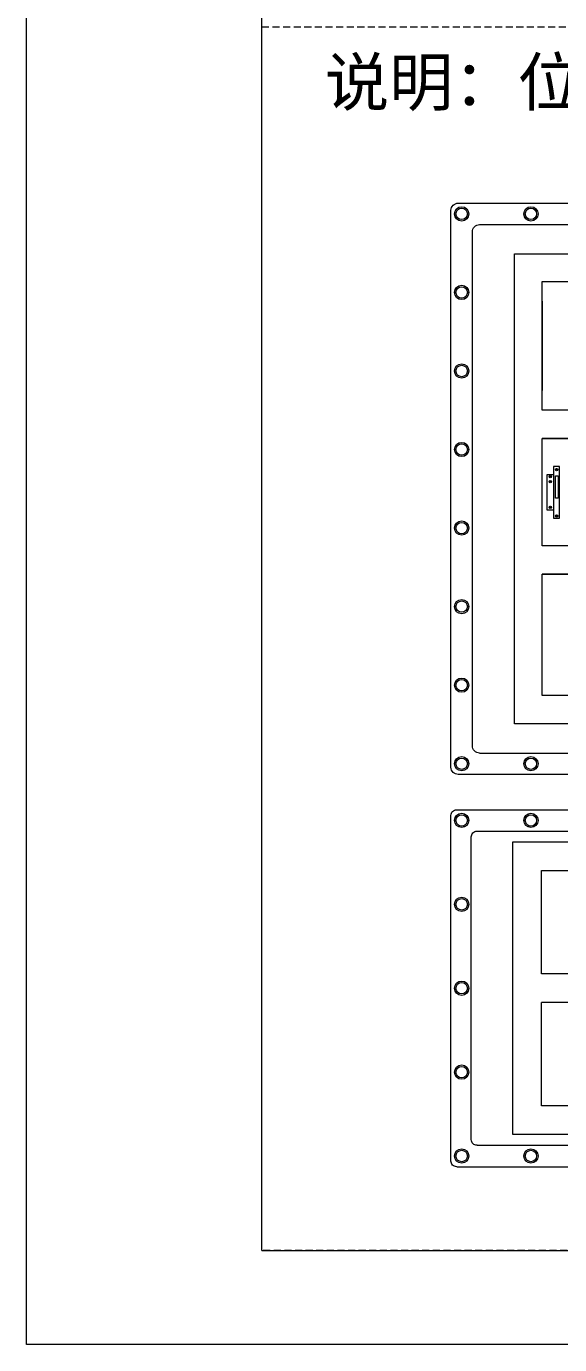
# Model space of a CAD drawing. Header units: millimetres. Extents: x 32721 to 72822, y 57624 to 123188.
# Drawn here: x 37450 to 37827, y 61252 to 62185 of the extents above; entities that cross this region are included whole.
import ezdxf

# ---------------------------------------------------------------- set-up
doc = ezdxf.new("R2010")
doc.units = ezdxf.units.MM
doc.header["$LTSCALE"] = 10
doc.linetypes.add('DASHED', pattern=[0.75, 0.5, -0.25])
doc.layers.get('0').update_dxf_attribs({"lineweight": 18})
for name, color, linetype, lineweight in [('1轮廓实线层', 7, 'Continuous', 18), ('2细线层', 4, 'Continuous', 18), ('图框层', 7, 'Continuous', 18)]:
    doc.layers.add(name, color=color, linetype=linetype, lineweight=lineweight)
doc.styles.add('FS', font='')
doc.styles.get('FS').set_extended_font_data('宋体')

msp = doc.modelspace()

# ---------------------------------------------------------------- linework, layer by layer
at = {"layer": '1轮廓实线层'}
for p, q in [((37755.02, 62059.91), (38452.49, 62059.91)), ((37770.18, 62044.74), (38437.33, 62044.74)), ((37794.84, 62024.15), (38412.67, 62024.15)), ((37794.84, 61691.33), (37794.84, 62024.15)), ((37814.56, 62004.45), (38392.95, 62004.45)), ((37814.56, 61913.47), (37814.56, 62004.45)), ((37814.55, 61990.54), (37814.55, 61927.37)), ((37814.55, 61990.54), (37814.55, 61927.37)), ((38190.29, 61913.47), (37814.55, 61913.47)), ((38392.95, 61913.47), (37814.56, 61913.47)), ((38190.29, 61893.25), (37814.55, 61893.25)), ((37814.55, 61893.25), (38392.96, 61893.25)), ((37814.55, 61817.44), (37814.55, 61893.25)), ((38190.29, 61817.44), (37814.55, 61817.44)), ((38392.96, 61817.44), (37814.55, 61817.44)), ((38190.29, 61797.22), (37814.55, 61797.22)), ((37814.55, 61797.22), (38392.96, 61797.22)), ((37814.55, 61711.54), (37814.55, 61797.22)), ((38392.96, 61711.54), (37814.55, 61711.54)), ((38412.67, 61691.33), (37794.84, 61691.33)), ((37770.18, 61670.74), (38437.33, 61670.74)), ((37768.4, 61615.44), (38437.57, 61615.44)), ((37793.82, 61607.8), (38412.16, 61607.8)), ((37793.82, 61400.7), (37793.82, 61607.8)), ((37814.03, 61514.36), (37814.03, 61587.58)), ((37814.03, 61587.58), (38391.94, 61587.58)), ((38391.94, 61514.36), (37814.03, 61514.36)), ((38391.94, 61494.14), (37814.03, 61494.14)), ((37814.03, 61420.91), (37814.03, 61494.14)), ((38189.78, 61420.91), (37814.03, 61420.91)), ((38391.94, 61420.91), (37814.03, 61420.91)), ((38412.16, 61400.7), (37793.82, 61400.7)), ((37768.4, 61393.06), (38437.57, 61393.06)), ((37754.01, 61377.89), (38453.5, 61377.89))]:
    msp.add_line(p, q, dxfattribs=at)
at = {"layer": '1轮廓实线层', "lineweight": 13}
for p, q in [((37826.77, 61873.51), (37822.62, 61873.51)), ((37822.62, 61873.51), (37822.62, 61836.87)), ((37826.77, 61836.87), (37826.77, 61873.51)), ((37818.01, 61867.98), (37822.56, 61867.98)), ((37818.01, 61842.71), (37818.01, 61867.98)), ((37819.65, 61865.83), (37820.81, 61866.99)), ((37819.65, 61862.35), (37820.81, 61863.51)), ((37819.75, 61865.72), (37820.91, 61866.88)), ((37819.75, 61862.25), (37820.91, 61863.41)), ((37822.56, 61867.98), (37822.56, 61842.71)), ((37824.07, 61870.85), (37825.23, 61872.01)), ((37824.17, 61870.75), (37825.33, 61871.91)), ((37819.65, 61844.18), (37820.81, 61845.35)), ((37819.75, 61844.08), (37820.91, 61845.24)), ((37822.56, 61842.71), (37818.01, 61842.71)), ((37822.62, 61836.87), (37826.77, 61836.87)), ((37824.07, 61837.98), (37825.23, 61839.14)), ((37824.17, 61837.88), (37825.33, 61839.04))]:
    msp.add_line(p, q, dxfattribs=at)
at = {"layer": '1轮廓实线层', "linetype": 'DASHED'}
msp.add_lwpolyline([(37616.2, 62184.8), (38552.14, 62184.8), (38552.14, 61318.65), (37616.2, 61318.65)], close=True, dxfattribs=at)
at = {"layer": '1轮廓实线层'}
for points in [[(38452.49, 61655.58), (37755.02, 61655.58, -0.414214), (37749.97, 61660.63), (37749.97, 62054.85, -0.414214), (37755.02, 62059.91)], [(37770.18, 61670.74, -0.414214), (37765.13, 61675.79), (37765.13, 62039.69, -0.414214), (37770.18, 62044.74)], [(37754.01, 61377.89, -0.414214), (37749.97, 61381.94), (37749.97, 61626.56, -0.414214), (37754.01, 61630.6), (38160.82, 61630.6)], [(37768.4, 61393.06, -0.414214), (37764.36, 61397.1), (37764.36, 61611.39, -0.414214), (37768.4, 61615.44)]]:
    msp.add_lwpolyline(points, format="xyb", dxfattribs=at)
msp.add_lwpolyline([(37814.55, 61817.44), (37814.55, 61893.25)], dxfattribs=at)
at = {"layer": '1轮廓实线层', "lineweight": 13}
msp.add_lwpolyline([(37823.85, 61866.86), (37825.84, 61866.86), (37825.84, 61851.22), (37823.85, 61851.22)], close=True, dxfattribs=at)
at = {"layer": '1轮廓实线层'}
for centre, radius in [((37757.55, 62052.32), 5.05), ((37757.55, 62052.32), 4.04), ((37806.57, 62052.32), 5.05), ((37806.57, 62052.32), 4.04), ((37757.55, 61996.73), 5.05), ((37757.55, 61996.73), 4.04), ((37757.55, 61941.13), 5.05), ((37757.55, 61941.13), 4.04), ((37757.55, 61885.54), 5.05), ((37757.55, 61885.54), 4.04), ((37757.55, 61829.94), 5.05), ((37757.55, 61829.94), 4.04), ((37757.55, 61774.35), 5.05), ((37757.55, 61774.35), 4.04), ((37757.55, 61718.75), 5.05), ((37757.55, 61718.75), 4.04), ((37757.55, 61663.16), 5.05), ((37757.55, 61663.16), 4.04), ((37806.57, 61663.16), 5.05), ((37806.57, 61663.16), 4.04), ((37757.55, 61623.02), 5.05), ((37757.55, 61623.02), 4.04), ((37806.57, 61623.02), 5.05), ((37806.57, 61623.02), 4.04), ((37757.55, 61563.63), 5.05), ((37757.55, 61563.63), 4.04), ((37757.55, 61504.25), 5.05), ((37757.55, 61504.25), 4.04), ((37757.55, 61444.86), 5.05), ((37757.55, 61444.86), 4.04), ((37757.55, 61385.48), 5.05), ((37757.55, 61385.48), 4.04), ((37806.57, 61385.48), 5.05), ((37806.57, 61385.48), 4.04)]:
    msp.add_circle(centre, radius, dxfattribs=at)
at = {"layer": '1轮廓实线层', "lineweight": 13}
for centre in [(37824.7, 61871.38), (37820.28, 61866.36), (37820.28, 61862.88), (37820.28, 61844.71), (37824.7, 61838.51)]:
    msp.add_circle(centre, 0.821, dxfattribs=at)
at = {"layer": '2细线层'}
for p, q in [((37449.53, 61251.98), (37449.53, 64051.98)), ((41409.53, 61251.98), (37449.53, 61251.98))]:
    msp.add_line(p, q, dxfattribs=at)
at = {"layer": '图框层'}
for q in [(37616.2, 63985.32), (41342.86, 61318.65)]:
    msp.add_line((37616.2, 61318.65), q, dxfattribs=at)

# ---------------------------------------------------------------- texts
at = {"color": 3, "style": 'FS'}
msp.add_text('说明：位置示意图', height=33.333, dxfattribs=at).set_placement((37660.75, 62128.97))

doc.saveas('drawing.dxf')
